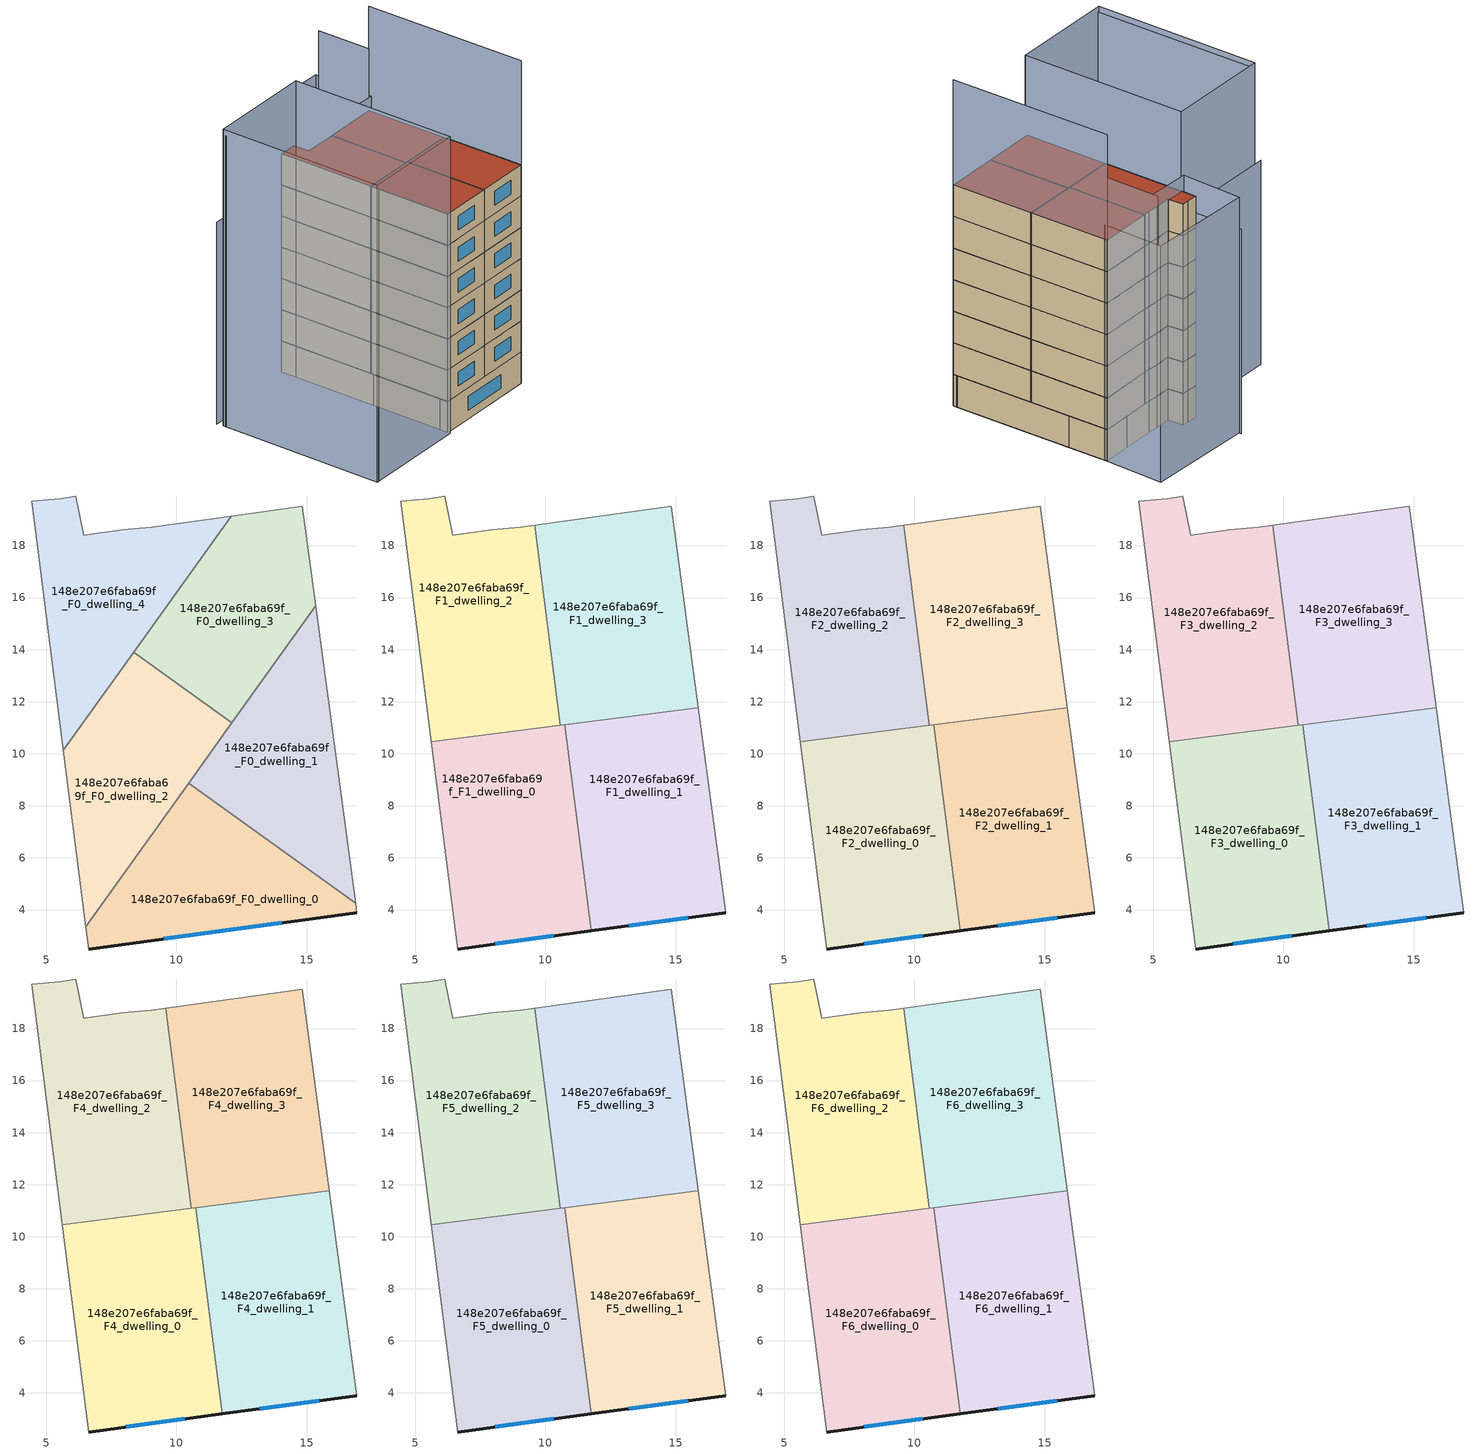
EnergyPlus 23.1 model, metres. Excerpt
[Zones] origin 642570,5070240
148e207e6faba69f_F0_dwelling_0
 floor ground (EU_floor_Construction): 16.94,3.89 16.89,4.25 10.46,8.86 6.52,3.35 6.63,2.49 z0
 wall outside (EU_wall_Construction): 16.94,3.89 6.63,2.49 z0:3
 wall to 148e207e6faba69f_F0_dwelling_1 (EU_wall_Construction): 10.46,8.86 16.89,4.25 z0:3
 wall adiabatic (EU_wall_Construction): 16.89,4.25 16.94,3.89 / 6.63,2.49 6.52,3.35 z0:3
 wall to 148e207e6faba69f_F0_dwelling_2 (EU_wall_Construction): 6.52,3.35 10.46,8.86 z0:3
 window (EU_Window_Construction): 14.05,3.5 9.52,2.88 z0.84:2.16
148e207e6faba69f_F0_dwelling_1
 floor ground (EU_floor_Construction): 16.89,4.25 15.35,15.68 10.46,8.86 z0
 wall adiabatic (EU_wall_Construction): 15.35,15.68 16.89,4.25 z0:3
 wall to 148e207e6faba69f_F0_dwelling_3 (EU_wall_Construction): 12.13,11.18 15.35,15.68 z0:3
 wall to 148e207e6faba69f_F0_dwelling_2 (EU_wall_Construction): 10.46,8.86 12.13,11.18 z0:3
148e207e6faba69f_F0_dwelling_2
 floor ground (EU_floor_Construction): 6.52,3.35 12.13,11.18 8.35,13.89 5.66,10.13 z0
 wall to 148e207e6faba69f_F0_dwelling_3 (EU_wall_Construction): 8.35,13.89 12.13,11.18 z0:3
 wall adiabatic (EU_wall_Construction): 6.52,3.35 5.66,10.13 z0:3
 wall to 148e207e6faba69f_F0_dwelling_4 (EU_wall_Construction): 5.66,10.13 8.35,13.89 z0:3
148e207e6faba69f_F0_dwelling_3
 floor ground (EU_floor_Construction): 12.13,11.18 15.35,15.68 14.84,19.5 12.1,19.12 8.35,13.89 z0
 wall adiabatic (EU_wall_Construction): 12.1,19.12 14.84,19.5 15.35,15.68 z0:3
 wall to 148e207e6faba69f_F0_dwelling_4 (EU_wall_Construction): 8.35,13.89 12.1,19.12 z0:3
148e207e6faba69f_F0_dwelling_4
 floor ground (EU_floor_Construction): 5.66,10.13 12.1,19.12 9.04,18.7 7.94,18.6 6.43,18.4 6.13,19.91 5.53,19.8 4.43,19.7 4.63,18.2 z0
 wall adiabatic (EU_wall_Construction): 5.66,10.13 4.63,18.2 4.43,19.7 5.53,19.8 6.13,19.91 6.43,18.4 7.94,18.6 9.04,18.7 12.1,19.12 z0:3
148e207e6faba69f_F1_dwelling_0
 floor to 148e207e6faba69f_F0_dwelling_0 (EU_floor_Construction): 11.76,3.19 11.09,8.41 10.46,8.86 6.52,3.35 6.63,2.49 z3
 floor to 148e207e6faba69f_F0_dwelling_2 (EU_floor_Construction): 6.52,3.35 10.95,9.53 10.75,11.11 5.92,10.5 5.66,10.13 z3
 floor to 148e207e6faba69f_F0_dwelling_1 (EU_floor_Construction): 11.09,8.41 10.95,9.53 10.46,8.86 z3
 floor to 148e207e6faba69f_F0_dwelling_4 (EU_floor_Construction): 5.66,10.13 5.92,10.5 5.62,10.46 z3
 wall outside (EU_wall_Construction): 11.76,3.19 6.63,2.49 z3:6
 wall to 148e207e6faba69f_F1_dwelling_1 (EU_wall_Construction): 10.75,11.11 11.76,3.19 z3:6
 wall adiabatic (EU_wall_Construction): 6.63,2.49 5.62,10.46 z3:6
 wall to 148e207e6faba69f_F1_dwelling_2 (EU_wall_Construction): 5.62,10.46 10.57,11.09 z3:6
 wall to 148e207e6faba69f_F1_dwelling_3 (EU_wall_Construction): 10.57,11.09 10.75,11.11 z3:6
 window (EU_Window_Construction): 10.32,2.99 8.07,2.69 z3.84:5.16
148e207e6faba69f_F1_dwelling_1
 floor to 148e207e6faba69f_F0_dwelling_1 (EU_floor_Construction): 16.89,4.25 15.88,11.77 12.22,11.3 10.95,9.53 11.09,8.41 z3
 floor to 148e207e6faba69f_F0_dwelling_0 (EU_floor_Construction): 16.94,3.89 16.89,4.25 11.09,8.41 11.76,3.19 z3
 floor to 148e207e6faba69f_F0_dwelling_2 (EU_floor_Construction): 10.95,9.53 12.13,11.18 12,11.27 10.75,11.11 z3
 floor to 148e207e6faba69f_F0_dwelling_3 (EU_floor_Construction): 12.13,11.18 12.22,11.3 12,11.27 z3
 wall outside (EU_wall_Construction): 16.94,3.89 11.76,3.19 z3:6
 wall adiabatic (EU_wall_Construction): 15.88,11.77 16.94,3.89 z3:6
 wall to 148e207e6faba69f_F1_dwelling_3 (EU_wall_Construction): 10.75,11.11 15.88,11.77 z3:6
 window (EU_Window_Construction): 15.49,3.69 13.21,3.38 z3.84:5.16
148e207e6faba69f_F1_dwelling_2
 floor to 148e207e6faba69f_F0_dwelling_2 (EU_floor_Construction): 10.57,11.09 10.4,12.43 8.35,13.89 5.92,10.5 z3
 floor to 148e207e6faba69f_F0_dwelling_4 (EU_floor_Construction): 5.92,10.5 9.93,16.09 9.59,18.78 9.04,18.7 7.94,18.6 6.43,18.4 6.13,19.91 5.53,19.8 4.43,19.7 4.63,18.2 5.62,10.46 z3
 floor to 148e207e6faba69f_F0_dwelling_3 (EU_floor_Construction): 10.4,12.43 9.93,16.09 8.35,13.89 z3
 wall adiabatic (EU_wall_Construction): 5.62,10.46 4.63,18.2 4.43,19.7 5.53,19.8 6.13,19.91 6.43,18.4 7.94,18.6 9.04,18.7 9.58,18.78 z3:6
 wall to 148e207e6faba69f_F1_dwelling_3 (EU_wall_Construction): 9.58,18.78 10.57,11.09 z3:6
148e207e6faba69f_F1_dwelling_3
 floor to 148e207e6faba69f_F0_dwelling_3 (EU_floor_Construction): 12.22,11.3 15.35,15.68 14.84,19.5 12.1,19.12 9.93,16.09 10.4,12.43 12,11.27 z3
 floor to 148e207e6faba69f_F0_dwelling_1 (EU_floor_Construction): 15.88,11.77 15.35,15.68 12.22,11.3 z3
 floor to 148e207e6faba69f_F0_dwelling_4 (EU_floor_Construction): 9.93,16.09 12.1,19.12 9.59,18.78 z3
 floor to 148e207e6faba69f_F0_dwelling_2 (EU_floor_Construction): 12,11.27 10.4,12.43 10.57,11.09 z3
 wall adiabatic (EU_wall_Construction): 9.58,18.78 14.84,19.5 15.88,11.77 z3:6
148e207e6faba69f_F2_dwelling_0
 floor to 148e207e6faba69f_F1_dwelling_0 (EU_floor_Construction): 11.76,3.19 10.75,11.11 5.62,10.46 6.63,2.49 z6
 wall outside (EU_wall_Construction): 11.76,3.19 6.63,2.49 z6:9
 wall to 148e207e6faba69f_F2_dwelling_1 (EU_wall_Construction): 10.75,11.11 11.76,3.19 z6:9
 wall adiabatic (EU_wall_Construction): 6.63,2.49 5.62,10.46 z6:9
 wall to 148e207e6faba69f_F2_dwelling_2 (EU_wall_Construction): 5.62,10.46 10.57,11.09 z6:9
 wall to 148e207e6faba69f_F2_dwelling_3 (EU_wall_Construction): 10.57,11.09 10.75,11.11 z6:9
 window (EU_Window_Construction): 10.32,2.99 8.07,2.69 z6.84:8.16
148e207e6faba69f_F2_dwelling_1
 floor to 148e207e6faba69f_F1_dwelling_1 (EU_floor_Construction): 16.94,3.89 15.88,11.77 10.75,11.11 11.76,3.19 z6
 wall outside (EU_wall_Construction): 16.94,3.89 11.76,3.19 z6:9
 wall adiabatic (EU_wall_Construction): 15.88,11.77 16.94,3.89 z6:9
 wall to 148e207e6faba69f_F2_dwelling_3 (EU_wall_Construction): 10.75,11.11 15.88,11.77 z6:9
 window (EU_Window_Construction): 15.49,3.69 13.21,3.38 z6.84:8.16
148e207e6faba69f_F2_dwelling_2
 floor to 148e207e6faba69f_F1_dwelling_2 (EU_floor_Construction): 10.57,11.09 9.58,18.78 9.04,18.7 7.94,18.6 6.43,18.4 6.13,19.91 5.53,19.8 4.43,19.7 4.63,18.2 5.62,10.46 z6
 wall adiabatic (EU_wall_Construction): 5.62,10.46 4.63,18.2 4.43,19.7 5.53,19.8 6.13,19.91 6.43,18.4 7.94,18.6 9.04,18.7 9.58,18.78 z6:9
 wall to 148e207e6faba69f_F2_dwelling_3 (EU_wall_Construction): 9.58,18.78 10.57,11.09 z6:9
148e207e6faba69f_F2_dwelling_3
 floor to 148e207e6faba69f_F1_dwelling_3 (EU_floor_Construction): 15.88,11.77 14.84,19.5 9.58,18.78 10.57,11.09 z6
 wall adiabatic (EU_wall_Construction): 9.58,18.78 14.84,19.5 15.88,11.77 z6:9
148e207e6faba69f_F3_dwelling_0
 floor to 148e207e6faba69f_F2_dwelling_0 (EU_floor_Construction): 11.76,3.19 10.75,11.11 5.62,10.46 6.63,2.49 z9
 wall outside (EU_wall_Construction): 11.76,3.19 6.63,2.49 z9:12
 wall to 148e207e6faba69f_F3_dwelling_1 (EU_wall_Construction): 10.75,11.11 11.76,3.19 z9:12
 wall adiabatic (EU_wall_Construction): 6.63,2.49 5.62,10.46 z9:12
 wall to 148e207e6faba69f_F3_dwelling_2 (EU_wall_Construction): 5.62,10.46 10.57,11.09 z9:12
 wall to 148e207e6faba69f_F3_dwelling_3 (EU_wall_Construction): 10.57,11.09 10.75,11.11 z9:12
 window (EU_Window_Construction): 10.32,2.99 8.07,2.69 z9.84:11.16
148e207e6faba69f_F3_dwelling_1
 floor to 148e207e6faba69f_F2_dwelling_1 (EU_floor_Construction): 16.94,3.89 15.88,11.77 10.75,11.11 11.76,3.19 z9
 wall outside (EU_wall_Construction): 16.94,3.89 11.76,3.19 z9:12
 wall adiabatic (EU_wall_Construction): 15.88,11.77 16.94,3.89 z9:12
 wall to 148e207e6faba69f_F3_dwelling_3 (EU_wall_Construction): 10.75,11.11 15.88,11.77 z9:12
 window (EU_Window_Construction): 15.49,3.69 13.21,3.38 z9.84:11.16
148e207e6faba69f_F3_dwelling_2
 floor to 148e207e6faba69f_F2_dwelling_2 (EU_floor_Construction): 10.57,11.09 9.58,18.78 9.04,18.7 7.94,18.6 6.43,18.4 6.13,19.91 5.53,19.8 4.43,19.7 4.63,18.2 5.62,10.46 z9
 wall adiabatic (EU_wall_Construction): 5.62,10.46 4.63,18.2 4.43,19.7 5.53,19.8 6.13,19.91 6.43,18.4 7.94,18.6 9.04,18.7 9.58,18.78 z9:12
 wall to 148e207e6faba69f_F3_dwelling_3 (EU_wall_Construction): 9.58,18.78 10.57,11.09 z9:12
148e207e6faba69f_F3_dwelling_3
 floor to 148e207e6faba69f_F2_dwelling_3 (EU_floor_Construction): 15.88,11.77 14.84,19.5 9.58,18.78 10.57,11.09 z9
 wall adiabatic (EU_wall_Construction): 9.58,18.78 14.84,19.5 15.88,11.77 z9:12
148e207e6faba69f_F4_dwelling_0
 floor to 148e207e6faba69f_F3_dwelling_0 (EU_floor_Construction): 11.76,3.19 10.75,11.11 5.62,10.46 6.63,2.49 z12
 wall outside (EU_wall_Construction): 11.76,3.19 6.63,2.49 z12:15
 wall to 148e207e6faba69f_F4_dwelling_1 (EU_wall_Construction): 10.75,11.11 11.76,3.19 z12:15
 wall adiabatic (EU_wall_Construction): 6.63,2.49 5.62,10.46 z12:15
 wall to 148e207e6faba69f_F4_dwelling_2 (EU_wall_Construction): 5.62,10.46 10.57,11.09 z12:15
 wall to 148e207e6faba69f_F4_dwelling_3 (EU_wall_Construction): 10.57,11.09 10.75,11.11 z12:15
 window (EU_Window_Construction): 10.32,2.99 8.07,2.69 z12.84:14.16
148e207e6faba69f_F4_dwelling_1
 floor to 148e207e6faba69f_F3_dwelling_1 (EU_floor_Construction): 16.94,3.89 15.88,11.77 10.75,11.11 11.76,3.19 z12
 wall outside (EU_wall_Construction): 16.94,3.89 11.76,3.19 z12:15
 wall adiabatic (EU_wall_Construction): 15.88,11.77 16.94,3.89 z12:15
 wall to 148e207e6faba69f_F4_dwelling_3 (EU_wall_Construction): 10.75,11.11 15.88,11.77 z12:15
 window (EU_Window_Construction): 15.49,3.69 13.21,3.38 z12.84:14.16
148e207e6faba69f_F4_dwelling_2
 floor to 148e207e6faba69f_F3_dwelling_2 (EU_floor_Construction): 10.57,11.09 9.58,18.78 9.04,18.7 7.94,18.6 6.43,18.4 6.13,19.91 5.53,19.8 4.43,19.7 4.63,18.2 5.62,10.46 z12
 wall adiabatic (EU_wall_Construction): 5.62,10.46 4.63,18.2 4.43,19.7 5.53,19.8 6.13,19.91 6.43,18.4 7.94,18.6 9.04,18.7 9.58,18.78 z12:15
 wall to 148e207e6faba69f_F4_dwelling_3 (EU_wall_Construction): 9.58,18.78 10.57,11.09 z12:15
148e207e6faba69f_F4_dwelling_3
 floor to 148e207e6faba69f_F3_dwelling_3 (EU_floor_Construction): 15.88,11.77 14.84,19.5 9.58,18.78 10.57,11.09 z12
 wall adiabatic (EU_wall_Construction): 9.58,18.78 14.84,19.5 15.88,11.77 z12:15
148e207e6faba69f_F5_dwelling_0
 floor to 148e207e6faba69f_F4_dwelling_0 (EU_floor_Construction): 11.76,3.19 10.75,11.11 5.62,10.46 6.63,2.49 z15
 wall outside (EU_wall_Construction): 11.76,3.19 6.63,2.49 z15:18
 wall to 148e207e6faba69f_F5_dwelling_1 (EU_wall_Construction): 10.75,11.11 11.76,3.19 z15:18
 wall adiabatic (EU_wall_Construction): 6.63,2.49 5.62,10.46 z15:18
 wall to 148e207e6faba69f_F5_dwelling_2 (EU_wall_Construction): 5.62,10.46 10.57,11.09 z15:18
 wall to 148e207e6faba69f_F5_dwelling_3 (EU_wall_Construction): 10.57,11.09 10.75,11.11 z15:18
 window (EU_Window_Construction): 10.32,2.99 8.07,2.69 z15.84:17.16
148e207e6faba69f_F5_dwelling_1
 floor to 148e207e6faba69f_F4_dwelling_1 (EU_floor_Construction): 16.94,3.89 15.88,11.77 10.75,11.11 11.76,3.19 z15
 wall outside (EU_wall_Construction): 16.94,3.89 11.76,3.19 z15:18
 wall adiabatic (EU_wall_Construction): 15.88,11.77 16.94,3.89 z15:18
 wall to 148e207e6faba69f_F5_dwelling_3 (EU_wall_Construction): 10.75,11.11 15.88,11.77 z15:18
 window (EU_Window_Construction): 15.49,3.69 13.21,3.38 z15.84:17.16
148e207e6faba69f_F5_dwelling_2
 floor to 148e207e6faba69f_F4_dwelling_2 (EU_floor_Construction): 10.57,11.09 9.58,18.78 9.04,18.7 7.94,18.6 6.43,18.4 6.13,19.91 5.53,19.8 4.43,19.7 4.63,18.2 5.62,10.46 z15
 wall adiabatic (EU_wall_Construction): 5.62,10.46 4.63,18.2 4.43,19.7 5.53,19.8 6.13,19.91 6.43,18.4 7.94,18.6 9.04,18.7 9.58,18.78 z15:18
 wall to 148e207e6faba69f_F5_dwelling_3 (EU_wall_Construction): 9.58,18.78 10.57,11.09 z15:18
148e207e6faba69f_F5_dwelling_3
 floor to 148e207e6faba69f_F4_dwelling_3 (EU_floor_Construction): 15.88,11.77 14.84,19.5 9.58,18.78 10.57,11.09 z15
 wall adiabatic (EU_wall_Construction): 9.58,18.78 14.84,19.5 15.88,11.77 z15:18
148e207e6faba69f_F6_dwelling_0
 floor to 148e207e6faba69f_F5_dwelling_0 (EU_floor_Construction): 11.76,3.19 10.75,11.11 5.62,10.46 6.63,2.49 z18
 wall outside (EU_wall_Construction): 11.76,3.19 6.63,2.49 z18:21
 wall to 148e207e6faba69f_F6_dwelling_1 (EU_wall_Construction): 10.75,11.11 11.76,3.19 z18:21
 wall adiabatic (EU_wall_Construction): 6.63,2.49 5.62,10.46 z18:21
 wall to 148e207e6faba69f_F6_dwelling_2 (EU_wall_Construction): 5.62,10.46 10.57,11.09 z18:21
 wall to 148e207e6faba69f_F6_dwelling_3 (EU_wall_Construction): 10.57,11.09 10.75,11.11 z18:21
 window (EU_Window_Construction): 10.32,2.99 8.07,2.69 z18.84:20.16
 roof outside (EU_roof_Construction): 10.75,11.11 11.76,3.19 6.63,2.49 5.62,10.46 z21
148e207e6faba69f_F6_dwelling_1
 floor to 148e207e6faba69f_F5_dwelling_1 (EU_floor_Construction): 16.94,3.89 15.88,11.77 10.75,11.11 11.76,3.19 z18
 wall outside (EU_wall_Construction): 16.94,3.89 11.76,3.19 z18:21
 wall adiabatic (EU_wall_Construction): 15.88,11.77 16.94,3.89 z18:21
 wall to 148e207e6faba69f_F6_dwelling_3 (EU_wall_Construction): 10.75,11.11 15.88,11.77 z18:21
 window (EU_Window_Construction): 15.49,3.69 13.21,3.38 z18.84:20.16
 roof outside (EU_roof_Construction): 15.88,11.77 16.94,3.89 11.76,3.19 10.75,11.11 z21
148e207e6faba69f_F6_dwelling_2
 floor to 148e207e6faba69f_F5_dwelling_2 (EU_floor_Construction): 10.57,11.09 9.58,18.78 9.04,18.7 7.94,18.6 6.43,18.4 6.13,19.91 5.53,19.8 4.43,19.7 4.63,18.2 5.62,10.46 z18
 wall adiabatic (EU_wall_Construction): 5.62,10.46 4.63,18.2 4.43,19.7 5.53,19.8 6.13,19.91 6.43,18.4 7.94,18.6 9.04,18.7 9.58,18.78 z18:21
 wall to 148e207e6faba69f_F6_dwelling_3 (EU_wall_Construction): 9.58,18.78 10.57,11.09 z18:21
 roof outside (EU_roof_Construction): 9.58,18.78 10.57,11.09 5.62,10.46 4.63,18.2 4.43,19.7 5.53,19.8 6.13,19.91 6.43,18.4 7.94,18.6 9.04,18.7 z21
148e207e6faba69f_F6_dwelling_3
 floor to 148e207e6faba69f_F5_dwelling_3 (EU_floor_Construction): 15.88,11.77 14.84,19.5 9.58,18.78 10.57,11.09 z18
 wall adiabatic (EU_wall_Construction): 9.58,18.78 14.84,19.5 15.88,11.77 z18:21
 roof outside (EU_roof_Construction): 14.84,19.5 15.88,11.77 10.57,11.09 9.58,18.78 z21
shading: -5.48,16.61 -3.37,0.95 z0:28; -3.48,0.99 -5.51,16.91 / -5.51,16.91 4.63,18.2 / 4.63,18.2 6.67,2.29 / 6.67,2.29 -3.48,0.99 z0:28.5; 16.94,3.89 14.84,19.5 z0:31; 3.83,24.31 4.53,18.76 / 4.53,18.76 -5.67,17.47 z0:19.4; 3.83,24.11 14.3,25.12 / 14.3,25.12 14.86,19.27 / 14.86,19.27 4.4,18.25 / 4.4,18.25 3.83,24.11 z0:22.4; 14.8,19.5 14.14,24.61 z0:26.9
[Building]
EU S2 Campaign: North Axis=0; Terrain=City; Solar Distribution=FullExterior
[Site:Location]
Lyon-Bron: Latitude=45.75; Longitude=5; Time Zone=1; Elevation=198
[SizingPeriod:WeatherFileDays]
AnnualSizingPeriod: Begin Month=1; Begin Day of Month=1; End Month=12; End Day of Month=31; Day of Week for Start Day=Monday; Use Weather File Daylight Saving Period=No; Use Weather File Rain and Snow Indicators=No
[MATERIAL]
EU_InternalMass_Material: Roughness=MediumRough; Thickness=0.1; Conductivity=1; Density=1800; Specific Heat=900; Thermal Absorptance=0.9; Solar Absorptance=0.7; Visible Absorptance=0.7
[MATERIAL:NOMASS] Roughness=MediumRough; Thermal Absorptance=0.9; Solar Absorptance=0.7; Visible Absorptance=0.7
Name | Thermal Resistance
EU_wall_NoMass | 0.776494
EU_roof_NoMass | 0.486893
EU_floor_NoMass | 0.421597
[WINDOWMATERIAL:SIMPLEGLAZINGSYSTEM]
EU_Window_SimpleGlazing: UFactor=4.24961; Solar Heat Gain Coefficient=0.83; Visible Transmittance=0.83
[CONSTRUCTION]
EU_wall_Construction: EU_wall_NoMass
EU_roof_Construction: EU_roof_NoMass
EU_floor_Construction: EU_floor_NoMass
EU_InternalMass_Construction: EU_InternalMass_Material
EU_Window_Construction: EU_Window_SimpleGlazing
[ZONE] Type=1; Multiplier=1; Ceiling Height=autocalculate; Floor Area=autocalculate; Part of Total Floor Area=Yes
Name | Volume
148e207e6faba69f_F0_dwelling_0 | 99.468
148e207e6faba69f_F1_dwelling_0; 148e207e6faba69f_F2_dwelling_0; 148e207e6faba69f_F3_dwelling_0; 148e207e6faba69f_F4_dwelling_0; 148e207e6faba69f_F5_dwelling_0; 148e207e6faba69f_F6_dwelling_0 | 124.337
148e207e6faba69f_F0_dwelling_1 | 99.4827
148e207e6faba69f_F1_dwelling_1; 148e207e6faba69f_F2_dwelling_1; 148e207e6faba69f_F3_dwelling_1; 148e207e6faba69f_F4_dwelling_1; 148e207e6faba69f_F5_dwelling_1; 148e207e6faba69f_F6_dwelling_1 | 124.343
148e207e6faba69f_F0_dwelling_2 | 99.4592
148e207e6faba69f_F1_dwelling_2; 148e207e6faba69f_F2_dwelling_2; 148e207e6faba69f_F3_dwelling_2; 148e207e6faba69f_F4_dwelling_2; 148e207e6faba69f_F5_dwelling_2; 148e207e6faba69f_F6_dwelling_2 | 124.356
148e207e6faba69f_F0_dwelling_3 | 99.46875
148e207e6faba69f_F1_dwelling_3; 148e207e6faba69f_F2_dwelling_3; 148e207e6faba69f_F3_dwelling_3; 148e207e6faba69f_F4_dwelling_3; 148e207e6faba69f_F5_dwelling_3; 148e207e6faba69f_F6_dwelling_3 | 124.339
148e207e6faba69f_F0_dwelling_4 | 99.4768
[INTERNALMASS] Construction=EU_InternalMass_Construction
Name | Zone or ZoneList | Surface Area
148e207e6faba69f_F0_dwelling_0_EU_InternalMass | 148e207e6faba69f_F0_dwelling_0 | 33.1578
148e207e6faba69f_F0_dwelling_1_EU_InternalMass | 148e207e6faba69f_F0_dwelling_1 | 33.1584
148e207e6faba69f_F0_dwelling_2_EU_InternalMass | 148e207e6faba69f_F0_dwelling_2 | 33.1537
148e207e6faba69f_F0_dwelling_3_EU_InternalMass | 148e207e6faba69f_F0_dwelling_3 | 33.1565
148e207e6faba69f_F0_dwelling_4_EU_InternalMass | 148e207e6faba69f_F0_dwelling_4 | 33.1584
148e207e6faba69f_F1_dwelling_0_EU_InternalMass | 148e207e6faba69f_F1_dwelling_0 | 41.4441
148e207e6faba69f_F1_dwelling_1_EU_InternalMass | 148e207e6faba69f_F1_dwelling_1 | 41.4459
148e207e6faba69f_F1_dwelling_2_EU_InternalMass | 148e207e6faba69f_F1_dwelling_2 | 41.4496
148e207e6faba69f_F1_dwelling_3_EU_InternalMass | 148e207e6faba69f_F1_dwelling_3 | 41.4471
148e207e6faba69f_F2_dwelling_0_EU_InternalMass | 148e207e6faba69f_F2_dwelling_0 | 41.4441
148e207e6faba69f_F2_dwelling_1_EU_InternalMass | 148e207e6faba69f_F2_dwelling_1 | 41.4459
148e207e6faba69f_F2_dwelling_2_EU_InternalMass | 148e207e6faba69f_F2_dwelling_2 | 41.4496
148e207e6faba69f_F2_dwelling_3_EU_InternalMass | 148e207e6faba69f_F2_dwelling_3 | 41.4471
148e207e6faba69f_F3_dwelling_0_EU_InternalMass | 148e207e6faba69f_F3_dwelling_0 | 41.4441
148e207e6faba69f_F3_dwelling_1_EU_InternalMass | 148e207e6faba69f_F3_dwelling_1 | 41.4459
148e207e6faba69f_F3_dwelling_2_EU_InternalMass | 148e207e6faba69f_F3_dwelling_2 | 41.4496
148e207e6faba69f_F3_dwelling_3_EU_InternalMass | 148e207e6faba69f_F3_dwelling_3 | 41.4471
148e207e6faba69f_F4_dwelling_0_EU_InternalMass | 148e207e6faba69f_F4_dwelling_0 | 41.4441
148e207e6faba69f_F4_dwelling_1_EU_InternalMass | 148e207e6faba69f_F4_dwelling_1 | 41.4459
148e207e6faba69f_F4_dwelling_2_EU_InternalMass | 148e207e6faba69f_F4_dwelling_2 | 41.4496
148e207e6faba69f_F4_dwelling_3_EU_InternalMass | 148e207e6faba69f_F4_dwelling_3 | 41.4471
148e207e6faba69f_F5_dwelling_0_EU_InternalMass | 148e207e6faba69f_F5_dwelling_0 | 41.4441
148e207e6faba69f_F5_dwelling_1_EU_InternalMass | 148e207e6faba69f_F5_dwelling_1 | 41.4459
148e207e6faba69f_F5_dwelling_2_EU_InternalMass | 148e207e6faba69f_F5_dwelling_2 | 41.4496
148e207e6faba69f_F5_dwelling_3_EU_InternalMass | 148e207e6faba69f_F5_dwelling_3 | 41.4471
148e207e6faba69f_F6_dwelling_0_EU_InternalMass | 148e207e6faba69f_F6_dwelling_0 | 41.4441
148e207e6faba69f_F6_dwelling_1_EU_InternalMass | 148e207e6faba69f_F6_dwelling_1 | 41.4459
148e207e6faba69f_F6_dwelling_2_EU_InternalMass | 148e207e6faba69f_F6_dwelling_2 | 41.4496
148e207e6faba69f_F6_dwelling_3_EU_InternalMass | 148e207e6faba69f_F6_dwelling_3 | 41.4471
[OTHEREQUIPMENT] Fuel Type=Electricity; Design Level Calculation Method=Watts/Area; Power per Zone Floor Area=1; Fraction Latent=0; Fraction Radiant=0; Fraction Lost=0; Carbon Dioxide Generation Rate=0; EndUse Subcategory=EU_Step8_InternalGains
Name | Zone or ZoneList or Space or SpaceList | Schedule
EU_Step8_InternalGain_148e207e6faba69f_F0_dwelling_0_f000 | 148e207e6faba69f_F0_dwelling_0 | EU_Step8_GainSchedule_148e207e6faba69f_F0_dwelling_0_f000
EU_Step8_InternalGain_148e207e6faba69f_F0_dwelling_1_f000 | 148e207e6faba69f_F0_dwelling_1 | EU_Step8_GainSchedule_148e207e6faba69f_F0_dwelling_1_f000
EU_Step8_InternalGain_148e207e6faba69f_F0_dwelling_2_f000 | 148e207e6faba69f_F0_dwelling_2 | EU_Step8_GainSchedule_148e207e6faba69f_F0_dwelling_2_f000
EU_Step8_InternalGain_148e207e6faba69f_F0_dwelling_3_f000 | 148e207e6faba69f_F0_dwelling_3 | EU_Step8_GainSchedule_148e207e6faba69f_F0_dwelling_3_f000
EU_Step8_InternalGain_148e207e6faba69f_F0_dwelling_4_f000 | 148e207e6faba69f_F0_dwelling_4 | EU_Step8_GainSchedule_148e207e6faba69f_F0_dwelling_4_f000
EU_Step8_InternalGain_148e207e6faba69f_F1_dwelling_0_f000 | 148e207e6faba69f_F1_dwelling_0 | EU_Step8_GainSchedule_148e207e6faba69f_F1_dwelling_0_f000
EU_Step8_InternalGain_148e207e6faba69f_F1_dwelling_1_f000 | 148e207e6faba69f_F1_dwelling_1 | EU_Step8_GainSchedule_148e207e6faba69f_F1_dwelling_1_f000
EU_Step8_InternalGain_148e207e6faba69f_F1_dwelling_2_f000 | 148e207e6faba69f_F1_dwelling_2 | EU_Step8_GainSchedule_148e207e6faba69f_F1_dwelling_2_f000
EU_Step8_InternalGain_148e207e6faba69f_F1_dwelling_3_f000 | 148e207e6faba69f_F1_dwelling_3 | EU_Step8_GainSchedule_148e207e6faba69f_F1_dwelling_3_f000
EU_Step8_InternalGain_148e207e6faba69f_F2_dwelling_0_f000 | 148e207e6faba69f_F2_dwelling_0 | EU_Step8_GainSchedule_148e207e6faba69f_F2_dwelling_0_f000
EU_Step8_InternalGain_148e207e6faba69f_F2_dwelling_1_f000 | 148e207e6faba69f_F2_dwelling_1 | EU_Step8_GainSchedule_148e207e6faba69f_F2_dwelling_1_f000
EU_Step8_InternalGain_148e207e6faba69f_F2_dwelling_2_f000 | 148e207e6faba69f_F2_dwelling_2 | EU_Step8_GainSchedule_148e207e6faba69f_F2_dwelling_2_f000
EU_Step8_InternalGain_148e207e6faba69f_F2_dwelling_3_f000 | 148e207e6faba69f_F2_dwelling_3 | EU_Step8_GainSchedule_148e207e6faba69f_F2_dwelling_3_f000
EU_Step8_InternalGain_148e207e6faba69f_F3_dwelling_0_f000 | 148e207e6faba69f_F3_dwelling_0 | EU_Step8_GainSchedule_148e207e6faba69f_F3_dwelling_0_f000
EU_Step8_InternalGain_148e207e6faba69f_F3_dwelling_1_f000 | 148e207e6faba69f_F3_dwelling_1 | EU_Step8_GainSchedule_148e207e6faba69f_F3_dwelling_1_f000
EU_Step8_InternalGain_148e207e6faba69f_F3_dwelling_2_f000 | 148e207e6faba69f_F3_dwelling_2 | EU_Step8_GainSchedule_148e207e6faba69f_F3_dwelling_2_f000
EU_Step8_InternalGain_148e207e6faba69f_F3_dwelling_3_f000 | 148e207e6faba69f_F3_dwelling_3 | EU_Step8_GainSchedule_148e207e6faba69f_F3_dwelling_3_f000
EU_Step8_InternalGain_148e207e6faba69f_F4_dwelling_0_f000 | 148e207e6faba69f_F4_dwelling_0 | EU_Step8_GainSchedule_148e207e6faba69f_F4_dwelling_0_f000
EU_Step8_InternalGain_148e207e6faba69f_F4_dwelling_1_f000 | 148e207e6faba69f_F4_dwelling_1 | EU_Step8_GainSchedule_148e207e6faba69f_F4_dwelling_1_f000
EU_Step8_InternalGain_148e207e6faba69f_F4_dwelling_2_f000 | 148e207e6faba69f_F4_dwelling_2 | EU_Step8_GainSchedule_148e207e6faba69f_F4_dwelling_2_f000
EU_Step8_InternalGain_148e207e6faba69f_F4_dwelling_3_f000 | 148e207e6faba69f_F4_dwelling_3 | EU_Step8_GainSchedule_148e207e6faba69f_F4_dwelling_3_f000
EU_Step8_InternalGain_148e207e6faba69f_F5_dwelling_0_f000 | 148e207e6faba69f_F5_dwelling_0 | EU_Step8_GainSchedule_148e207e6faba69f_F5_dwelling_0_f000
EU_Step8_InternalGain_148e207e6faba69f_F5_dwelling_1_f000 | 148e207e6faba69f_F5_dwelling_1 | EU_Step8_GainSchedule_148e207e6faba69f_F5_dwelling_1_f000
EU_Step8_InternalGain_148e207e6faba69f_F5_dwelling_2_f000 | 148e207e6faba69f_F5_dwelling_2 | EU_Step8_GainSchedule_148e207e6faba69f_F5_dwelling_2_f000
EU_Step8_InternalGain_148e207e6faba69f_F5_dwelling_3_f000 | 148e207e6faba69f_F5_dwelling_3 | EU_Step8_GainSchedule_148e207e6faba69f_F5_dwelling_3_f000
EU_Step8_InternalGain_148e207e6faba69f_F6_dwelling_0_f000 | 148e207e6faba69f_F6_dwelling_0 | EU_Step8_GainSchedule_148e207e6faba69f_F6_dwelling_0_f000
EU_Step8_InternalGain_148e207e6faba69f_F6_dwelling_1_f000 | 148e207e6faba69f_F6_dwelling_1 | EU_Step8_GainSchedule_148e207e6faba69f_F6_dwelling_1_f000
EU_Step8_InternalGain_148e207e6faba69f_F6_dwelling_2_f000 | 148e207e6faba69f_F6_dwelling_2 | EU_Step8_GainSchedule_148e207e6faba69f_F6_dwelling_2_f000
EU_Step8_InternalGain_148e207e6faba69f_F6_dwelling_3_f000 | 148e207e6faba69f_F6_dwelling_3 | EU_Step8_GainSchedule_148e207e6faba69f_F6_dwelling_3_f000
[ZONEVENTILATION:DESIGNFLOWRATE] Schedule=EU_AlwaysOn; Design Flow Rate Calculation Method=AirChanges/Hour; Air Changes per Hour=0.693814; Ventilation Type=Natural; Fan Pressure Rise=0; Fan Total Efficiency=1; Constant Term Coefficient=1; Temperature Term Coefficient=0; Velocity Term Coefficient=0; Velocity Squared Term Coefficient=0; Minimum Indoor Temperature=-100; Maximum Indoor Temperature=100; Delta Temperature=-100; Minimum Outdoor Temperature=-100; Maximum Outdoor Temperature=100; Maximum Wind Speed=40
Name | Zone or ZoneList or Space or SpaceList
EU_ConstantAir_148e207e6faba69f_F0_dwelling_0 | 148e207e6faba69f_F0_dwelling_0
EU_ConstantAir_148e207e6faba69f_F0_dwelling_1 | 148e207e6faba69f_F0_dwelling_1
EU_ConstantAir_148e207e6faba69f_F0_dwelling_2 | 148e207e6faba69f_F0_dwelling_2
EU_ConstantAir_148e207e6faba69f_F0_dwelling_3 | 148e207e6faba69f_F0_dwelling_3
EU_ConstantAir_148e207e6faba69f_F0_dwelling_4 | 148e207e6faba69f_F0_dwelling_4
EU_ConstantAir_148e207e6faba69f_F1_dwelling_0 | 148e207e6faba69f_F1_dwelling_0
EU_ConstantAir_148e207e6faba69f_F1_dwelling_1 | 148e207e6faba69f_F1_dwelling_1
EU_ConstantAir_148e207e6faba69f_F1_dwelling_2 | 148e207e6faba69f_F1_dwelling_2
EU_ConstantAir_148e207e6faba69f_F1_dwelling_3 | 148e207e6faba69f_F1_dwelling_3
EU_ConstantAir_148e207e6faba69f_F2_dwelling_0 | 148e207e6faba69f_F2_dwelling_0
EU_ConstantAir_148e207e6faba69f_F2_dwelling_1 | 148e207e6faba69f_F2_dwelling_1
EU_ConstantAir_148e207e6faba69f_F2_dwelling_2 | 148e207e6faba69f_F2_dwelling_2
EU_ConstantAir_148e207e6faba69f_F2_dwelling_3 | 148e207e6faba69f_F2_dwelling_3
EU_ConstantAir_148e207e6faba69f_F3_dwelling_0 | 148e207e6faba69f_F3_dwelling_0
EU_ConstantAir_148e207e6faba69f_F3_dwelling_1 | 148e207e6faba69f_F3_dwelling_1
EU_ConstantAir_148e207e6faba69f_F3_dwelling_2 | 148e207e6faba69f_F3_dwelling_2
EU_ConstantAir_148e207e6faba69f_F3_dwelling_3 | 148e207e6faba69f_F3_dwelling_3
EU_ConstantAir_148e207e6faba69f_F4_dwelling_0 | 148e207e6faba69f_F4_dwelling_0
EU_ConstantAir_148e207e6faba69f_F4_dwelling_1 | 148e207e6faba69f_F4_dwelling_1
EU_ConstantAir_148e207e6faba69f_F4_dwelling_2 | 148e207e6faba69f_F4_dwelling_2
EU_ConstantAir_148e207e6faba69f_F4_dwelling_3 | 148e207e6faba69f_F4_dwelling_3
EU_ConstantAir_148e207e6faba69f_F5_dwelling_0 | 148e207e6faba69f_F5_dwelling_0
EU_ConstantAir_148e207e6faba69f_F5_dwelling_1 | 148e207e6faba69f_F5_dwelling_1
EU_ConstantAir_148e207e6faba69f_F5_dwelling_2 | 148e207e6faba69f_F5_dwelling_2
EU_ConstantAir_148e207e6faba69f_F5_dwelling_3 | 148e207e6faba69f_F5_dwelling_3
EU_ConstantAir_148e207e6faba69f_F6_dwelling_0 | 148e207e6faba69f_F6_dwelling_0
EU_ConstantAir_148e207e6faba69f_F6_dwelling_1 | 148e207e6faba69f_F6_dwelling_1
EU_ConstantAir_148e207e6faba69f_F6_dwelling_2 | 148e207e6faba69f_F6_dwelling_2
EU_ConstantAir_148e207e6faba69f_F6_dwelling_3 | 148e207e6faba69f_F6_dwelling_3
[HVACTEMPLATE:THERMOSTAT] Constant Heating Setpoint=20; Constant Cooling Setpoint=50
EU_HeatOnly_148e207e6faba69f_F0_dwelling_0; EU_HeatOnly_148e207e6faba69f_F0_dwelling_1; EU_HeatOnly_148e207e6faba69f_F0_dwelling_2; EU_HeatOnly_148e207e6faba69f_F0_dwelling_3; EU_HeatOnly_148e207e6faba69f_F0_dwelling_4; EU_HeatOnly_148e207e6faba69f_F1_dwelling_0; EU_HeatOnly_148e207e6faba69f_F1_dwelling_1; EU_HeatOnly_148e207e6faba69f_F1_dwelling_2; EU_HeatOnly_148e207e6faba69f_F1_dwelling_3; EU_HeatOnly_148e207e6faba69f_F2_dwelling_0; EU_HeatOnly_148e207e6faba69f_F2_dwelling_1; EU_HeatOnly_148e207e6faba69f_F2_dwelling_2; EU_HeatOnly_148e207e6faba69f_F2_dwelling_3; EU_HeatOnly_148e207e6faba69f_F3_dwelling_0; EU_HeatOnly_148e207e6faba69f_F3_dwelling_1; EU_HeatOnly_148e207e6faba69f_F3_dwelling_2; EU_HeatOnly_148e207e6faba69f_F3_dwelling_3; EU_HeatOnly_148e207e6faba69f_F4_dwelling_0; EU_HeatOnly_148e207e6faba69f_F4_dwelling_1; EU_HeatOnly_148e207e6faba69f_F4_dwelling_2; EU_HeatOnly_148e207e6faba69f_F4_dwelling_3; EU_HeatOnly_148e207e6faba69f_F5_dwelling_0; EU_HeatOnly_148e207e6faba69f_F5_dwelling_1; EU_HeatOnly_148e207e6faba69f_F5_dwelling_2; EU_HeatOnly_148e207e6faba69f_F5_dwelling_3; EU_HeatOnly_148e207e6faba69f_F6_dwelling_0; EU_HeatOnly_148e207e6faba69f_F6_dwelling_1; EU_HeatOnly_148e207e6faba69f_F6_dwelling_2; EU_HeatOnly_148e207e6faba69f_F6_dwelling_3
[HVACTEMPLATE:ZONE:IDEALLOADSAIRSYSTEM] System Availability Schedule=EU_AlwaysOn; Maximum Heating Supply Air Temperature=50; Minimum Cooling Supply Air Temperature=13; Maximum Heating Supply Air Humidity Ratio=0.0156; Minimum Cooling Supply Air Humidity Ratio=0.0077; Heating Limit=NoLimit; Cooling Limit=NoLimit; Heating Availability Schedule=EU_AlwaysOn; Cooling Availability Schedule=EU_CoolingOff; Dehumidification Control Type=ConstantSensibleHeatRatio; Cooling Sensible Heat Ratio=0.7; Dehumidification Setpoint=60; Humidification Control Type=None; Humidification Setpoint=30; Outdoor Air Method=None; Outdoor Air Flow Rate per Person=0.00944; Outdoor Air Flow Rate per Zone Floor Area=0; Outdoor Air Flow Rate per Zone=0; Demand Controlled Ventilation Type=None; Outdoor Air Economizer Type=NoEconomizer; Heat Recovery Type=None; Sensible Heat Recovery Effectiveness=0.7; Latent Heat Recovery Effectiveness=0.65
Name | Template Thermostat
148e207e6faba69f_F0_dwelling_0 | EU_HeatOnly_148e207e6faba69f_F0_dwelling_0
148e207e6faba69f_F0_dwelling_1 | EU_HeatOnly_148e207e6faba69f_F0_dwelling_1
148e207e6faba69f_F0_dwelling_2 | EU_HeatOnly_148e207e6faba69f_F0_dwelling_2
148e207e6faba69f_F0_dwelling_3 | EU_HeatOnly_148e207e6faba69f_F0_dwelling_3
148e207e6faba69f_F0_dwelling_4 | EU_HeatOnly_148e207e6faba69f_F0_dwelling_4
148e207e6faba69f_F1_dwelling_0 | EU_HeatOnly_148e207e6faba69f_F1_dwelling_0
148e207e6faba69f_F1_dwelling_1 | EU_HeatOnly_148e207e6faba69f_F1_dwelling_1
148e207e6faba69f_F1_dwelling_2 | EU_HeatOnly_148e207e6faba69f_F1_dwelling_2
148e207e6faba69f_F1_dwelling_3 | EU_HeatOnly_148e207e6faba69f_F1_dwelling_3
148e207e6faba69f_F2_dwelling_0 | EU_HeatOnly_148e207e6faba69f_F2_dwelling_0
148e207e6faba69f_F2_dwelling_1 | EU_HeatOnly_148e207e6faba69f_F2_dwelling_1
148e207e6faba69f_F2_dwelling_2 | EU_HeatOnly_148e207e6faba69f_F2_dwelling_2
148e207e6faba69f_F2_dwelling_3 | EU_HeatOnly_148e207e6faba69f_F2_dwelling_3
148e207e6faba69f_F3_dwelling_0 | EU_HeatOnly_148e207e6faba69f_F3_dwelling_0
148e207e6faba69f_F3_dwelling_1 | EU_HeatOnly_148e207e6faba69f_F3_dwelling_1
148e207e6faba69f_F3_dwelling_2 | EU_HeatOnly_148e207e6faba69f_F3_dwelling_2
148e207e6faba69f_F3_dwelling_3 | EU_HeatOnly_148e207e6faba69f_F3_dwelling_3
148e207e6faba69f_F4_dwelling_0 | EU_HeatOnly_148e207e6faba69f_F4_dwelling_0
148e207e6faba69f_F4_dwelling_1 | EU_HeatOnly_148e207e6faba69f_F4_dwelling_1
148e207e6faba69f_F4_dwelling_2 | EU_HeatOnly_148e207e6faba69f_F4_dwelling_2
148e207e6faba69f_F4_dwelling_3 | EU_HeatOnly_148e207e6faba69f_F4_dwelling_3
148e207e6faba69f_F5_dwelling_0 | EU_HeatOnly_148e207e6faba69f_F5_dwelling_0
148e207e6faba69f_F5_dwelling_1 | EU_HeatOnly_148e207e6faba69f_F5_dwelling_1
148e207e6faba69f_F5_dwelling_2 | EU_HeatOnly_148e207e6faba69f_F5_dwelling_2
148e207e6faba69f_F5_dwelling_3 | EU_HeatOnly_148e207e6faba69f_F5_dwelling_3
148e207e6faba69f_F6_dwelling_0 | EU_HeatOnly_148e207e6faba69f_F6_dwelling_0
148e207e6faba69f_F6_dwelling_1 | EU_HeatOnly_148e207e6faba69f_F6_dwelling_1
148e207e6faba69f_F6_dwelling_2 | EU_HeatOnly_148e207e6faba69f_F6_dwelling_2
148e207e6faba69f_F6_dwelling_3 | EU_HeatOnly_148e207e6faba69f_F6_dwelling_3
[SIZING:ZONE] Zone Cooling Design Supply Air Temperature Input Method=SupplyAirTemperature; Zone Cooling Design Supply Air Temperature=13; Zone Heating Design Supply Air Temperature Input Method=SupplyAirTemperature; Zone Heating Design Supply Air Temperature=50; Zone Cooling Design Supply Air Humidity Ratio=0.008; Zone Heating Design Supply Air Humidity Ratio=0.008; Cooling Design Air Flow Method=DesignDay; Cooling Design Air Flow Rate=0; Cooling Minimum Air Flow per Zone Floor Area=0.000762; Cooling Minimum Air Flow=0; Cooling Minimum Air Flow Fraction=0.2; Heating Design Air Flow Method=DesignDay; Heating Design Air Flow Rate=0; Heating Maximum Air Flow per Zone Floor Area=0.002032; Heating Maximum Air Flow=0.141576; Heating Maximum Air Flow Fraction=0.3; Account for Dedicated Outdoor Air System=No; Dedicated Outdoor Air System Control Strategy=NeutralSupplyAir; Dedicated Outdoor Air Low Setpoint Temperature for Design=autosize; Dedicated Outdoor Air High Setpoint Temperature for Design=autosize; Zone Load Sizing Method=Sensible Load Only No Latent Load; Zone Latent Cooling Design Supply Air Humidity Ratio Input Method=HumidityRatioDifference; Zone Cooling Design Supply Air Humidity Ratio Difference=0.005; Zone Latent Heating Design Supply Air Humidity Ratio Input Method=HumidityRatioDifference; Zone Humidification Design Supply Air Humidity Ratio Difference=0.005
148e207e6faba69f_F0_dwelling_0; 148e207e6faba69f_F0_dwelling_1; 148e207e6faba69f_F0_dwelling_2; 148e207e6faba69f_F0_dwelling_3; 148e207e6faba69f_F0_dwelling_4; 148e207e6faba69f_F1_dwelling_0; 148e207e6faba69f_F1_dwelling_1; 148e207e6faba69f_F1_dwelling_2; 148e207e6faba69f_F1_dwelling_3; 148e207e6faba69f_F2_dwelling_0; 148e207e6faba69f_F2_dwelling_1; 148e207e6faba69f_F2_dwelling_2; 148e207e6faba69f_F2_dwelling_3; 148e207e6faba69f_F3_dwelling_0; 148e207e6faba69f_F3_dwelling_1; 148e207e6faba69f_F3_dwelling_2; 148e207e6faba69f_F3_dwelling_3; 148e207e6faba69f_F4_dwelling_0; 148e207e6faba69f_F4_dwelling_1; 148e207e6faba69f_F4_dwelling_2; 148e207e6faba69f_F4_dwelling_3; 148e207e6faba69f_F5_dwelling_0; 148e207e6faba69f_F5_dwelling_1; 148e207e6faba69f_F5_dwelling_2; 148e207e6faba69f_F5_dwelling_3; 148e207e6faba69f_F6_dwelling_0; 148e207e6faba69f_F6_dwelling_1; 148e207e6faba69f_F6_dwelling_2; 148e207e6faba69f_F6_dwelling_3
[SCHEDULE:CONSTANT]
Name | Hourly Value
EU_AlwaysOn | 1
EU_CoolingOff | 0
[SCHEDULE:FILE] Column Number=1; Rows to Skip at Top=0; Number of Hours of Data=8760; Column Separator=Comma; Interpolate to Timestep=No; Minutes per Item=60; Adjust Schedule for Daylight Savings=Yes
Name | File
EU_Step8_GainSchedule_148e207e6faba69f_F0_dwelling_0_f000 | ../../schedules/148e207e6faba69f/148e207e6faba69f_F0_dwelling_0_f000_gain.csv
EU_Step8_GainSchedule_148e207e6faba69f_F0_dwelling_1_f000 | ../../schedules/148e207e6faba69f/148e207e6faba69f_F0_dwelling_1_f000_gain.csv
EU_Step8_GainSchedule_148e207e6faba69f_F0_dwelling_2_f000 | ../../schedules/148e207e6faba69f/148e207e6faba69f_F0_dwelling_2_f000_gain.csv
EU_Step8_GainSchedule_148e207e6faba69f_F0_dwelling_3_f000 | ../../schedules/148e207e6faba69f/148e207e6faba69f_F0_dwelling_3_f000_gain.csv
EU_Step8_GainSchedule_148e207e6faba69f_F0_dwelling_4_f000 | ../../schedules/148e207e6faba69f/148e207e6faba69f_F0_dwelling_4_f000_gain.csv
EU_Step8_GainSchedule_148e207e6faba69f_F1_dwelling_0_f000 | ../../schedules/148e207e6faba69f/148e207e6faba69f_F1_dwelling_0_f000_gain.csv
EU_Step8_GainSchedule_148e207e6faba69f_F1_dwelling_1_f000 | ../../schedules/148e207e6faba69f/148e207e6faba69f_F1_dwelling_1_f000_gain.csv
EU_Step8_GainSchedule_148e207e6faba69f_F1_dwelling_2_f000 | ../../schedules/148e207e6faba69f/148e207e6faba69f_F1_dwelling_2_f000_gain.csv
EU_Step8_GainSchedule_148e207e6faba69f_F1_dwelling_3_f000 | ../../schedules/148e207e6faba69f/148e207e6faba69f_F1_dwelling_3_f000_gain.csv
EU_Step8_GainSchedule_148e207e6faba69f_F2_dwelling_0_f000 | ../../schedules/148e207e6faba69f/148e207e6faba69f_F2_dwelling_0_f000_gain.csv
EU_Step8_GainSchedule_148e207e6faba69f_F2_dwelling_1_f000 | ../../schedules/148e207e6faba69f/148e207e6faba69f_F2_dwelling_1_f000_gain.csv
EU_Step8_GainSchedule_148e207e6faba69f_F2_dwelling_2_f000 | ../../schedules/148e207e6faba69f/148e207e6faba69f_F2_dwelling_2_f000_gain.csv
EU_Step8_GainSchedule_148e207e6faba69f_F2_dwelling_3_f000 | ../../schedules/148e207e6faba69f/148e207e6faba69f_F2_dwelling_3_f000_gain.csv
EU_Step8_GainSchedule_148e207e6faba69f_F3_dwelling_0_f000 | ../../schedules/148e207e6faba69f/148e207e6faba69f_F3_dwelling_0_f000_gain.csv
EU_Step8_GainSchedule_148e207e6faba69f_F3_dwelling_1_f000 | ../../schedules/148e207e6faba69f/148e207e6faba69f_F3_dwelling_1_f000_gain.csv
EU_Step8_GainSchedule_148e207e6faba69f_F3_dwelling_2_f000 | ../../schedules/148e207e6faba69f/148e207e6faba69f_F3_dwelling_2_f000_gain.csv
EU_Step8_GainSchedule_148e207e6faba69f_F3_dwelling_3_f000 | ../../schedules/148e207e6faba69f/148e207e6faba69f_F3_dwelling_3_f000_gain.csv
EU_Step8_GainSchedule_148e207e6faba69f_F4_dwelling_0_f000 | ../../schedules/148e207e6faba69f/148e207e6faba69f_F4_dwelling_0_f000_gain.csv
EU_Step8_GainSchedule_148e207e6faba69f_F4_dwelling_1_f000 | ../../schedules/148e207e6faba69f/148e207e6faba69f_F4_dwelling_1_f000_gain.csv
EU_Step8_GainSchedule_148e207e6faba69f_F4_dwelling_2_f000 | ../../schedules/148e207e6faba69f/148e207e6faba69f_F4_dwelling_2_f000_gain.csv
EU_Step8_GainSchedule_148e207e6faba69f_F4_dwelling_3_f000 | ../../schedules/148e207e6faba69f/148e207e6faba69f_F4_dwelling_3_f000_gain.csv
EU_Step8_GainSchedule_148e207e6faba69f_F5_dwelling_0_f000 | ../../schedules/148e207e6faba69f/148e207e6faba69f_F5_dwelling_0_f000_gain.csv
EU_Step8_GainSchedule_148e207e6faba69f_F5_dwelling_1_f000 | ../../schedules/148e207e6faba69f/148e207e6faba69f_F5_dwelling_1_f000_gain.csv
EU_Step8_GainSchedule_148e207e6faba69f_F5_dwelling_2_f000 | ../../schedules/148e207e6faba69f/148e207e6faba69f_F5_dwelling_2_f000_gain.csv
EU_Step8_GainSchedule_148e207e6faba69f_F5_dwelling_3_f000 | ../../schedules/148e207e6faba69f/148e207e6faba69f_F5_dwelling_3_f000_gain.csv
EU_Step8_GainSchedule_148e207e6faba69f_F6_dwelling_0_f000 | ../../schedules/148e207e6faba69f/148e207e6faba69f_F6_dwelling_0_f000_gain.csv
EU_Step8_GainSchedule_148e207e6faba69f_F6_dwelling_1_f000 | ../../schedules/148e207e6faba69f/148e207e6faba69f_F6_dwelling_1_f000_gain.csv
EU_Step8_GainSchedule_148e207e6faba69f_F6_dwelling_2_f000 | ../../schedules/148e207e6faba69f/148e207e6faba69f_F6_dwelling_2_f000_gain.csv
EU_Step8_GainSchedule_148e207e6faba69f_F6_dwelling_3_f000 | ../../schedules/148e207e6faba69f/148e207e6faba69f_F6_dwelling_3_f000_gain.csv
